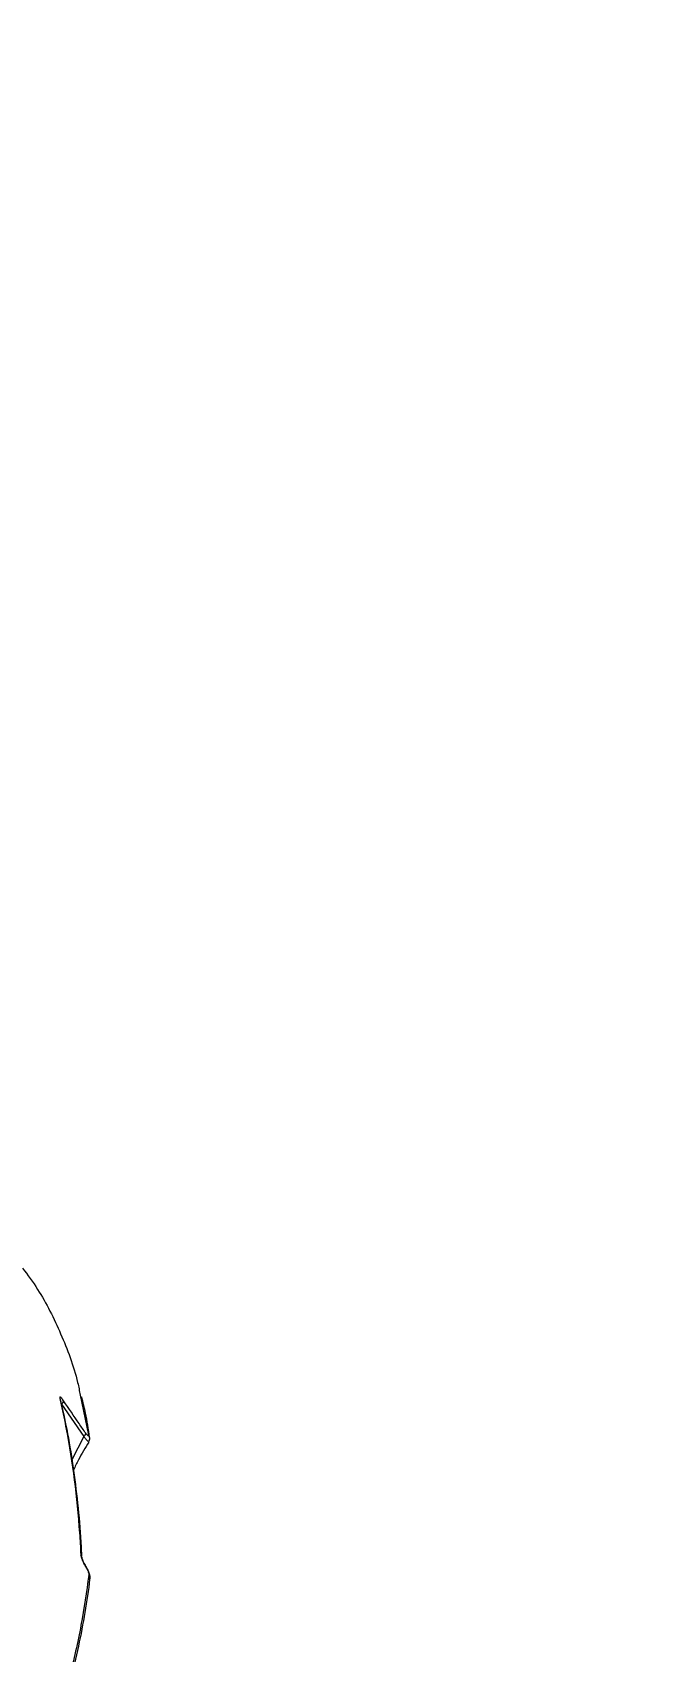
# Model space of a CAD drawing. Header units: millimetres. Extents: x -4781 to 5098, y -4410 to 4664.
# Drawn here: x -1107.7 to -1009.2, y -389.8 to -129.9 of the extents above; entities that cross this region are included whole.
import ezdxf

# ---------------------------------------------------------------- set-up
doc = ezdxf.new("R2010")
doc.units = ezdxf.units.MM
for name, color, linetype in [('DIKOM_ОБЪЕКТ', 7, 'Continuous'), ('DIKOM_РАЗМЕР_ЗОНА', 7, 'Continuous'), ('DIKOM_РАЗМЕР_ОБЪЕКТА', 7, 'Continuous')]:
    doc.layers.add(name, color=color, linetype=linetype)
doc.styles.add('style1', font='arial.ttf', dxfattribs={"width": 0.8})
doc.dimstyles.new('1-50', dxfattribs={"dimtxt": 300, "dimasz": 200, "dimexe": 100, "dimexo": 0, "dimgap": 100, "dimtad": 1, "dimtxsty": 'style1', "dimcen": 200, "dimclrd": 7, "dimclre": 7, "dimclrt": 7, "dimadec": 1, "dimazin": 2, "dimtfac": 1, "dimtmove": 0, "dimatfit": 2, "dimfxl": 0, "dimlwd": 25, "dimlwe": 18, "dimarcsym": 0})

# ---------------------------------------------------------------- blocks, each defined once
blk = doc.blocks.new('*D54')
at = {"layer": 'Defpoints', "color": 0, "transparency": 16777216}
for p in [(2534.93, 1098.4), (-3331.22, 763.4), (2534.93, -3200.56)]:
    blk.add_point(p, dxfattribs=at)
at = {"layer": 'DIKOM_РАЗМЕР_ОБЪЕКТА', "color": 7, "lineweight": 18, "transparency": 16777216}
for p, q in [((2534.93, 1098.4), (2534.93, -3300.56)), ((-3331.22, 763.4), (-3331.22, -3300.56))]:
    blk.add_line(p, q, dxfattribs=at)
at = {"layer": 'DIKOM_РАЗМЕР_ОБЪЕКТА', "color": 7, "lineweight": 25, "transparency": 16777216}
blk.add_line((-3131.22, -3200.56), (2334.93, -3200.56), dxfattribs=at)
at = {"layer": 'DIKOM_РАЗМЕР_ОБЪЕКТА', "color": 7, "transparency": 16777216}
for points in [[(-3131.22, -3167.23), (-3131.22, -3233.9), (-3331.22, -3200.56)], [(2334.93, -3167.23), (2334.93, -3233.9), (2534.93, -3200.56)]]:
    blk.add_solid(points, dxfattribs=at)
at = {"layer": 'DIKOM_РАЗМЕР_ОБЪЕКТА', "color": 7, "transparency": 16777216, "insert": (941.13, -2947.39), "char_height": 300, "attachment_point": 5, "style": 'style1'}
blk.add_mtext('5870', dxfattribs=at)
blk = doc.blocks.new('*D57')
at = {"layer": 'Defpoints', "color": 0, "transparency": 16777216}
for p in [(4034.06, 1180.11), (-4781.22, 856.14), (4034.06, -4310.06)]:
    blk.add_point(p, dxfattribs=at)
at = {"layer": 'DIKOM_РАЗМЕР_ЗОНА', "color": 7, "lineweight": 18, "transparency": 16777216}
for p, q in [((4034.06, 1180.11), (4034.06, -4410.06)), ((-4781.22, 856.14), (-4781.22, -4410.06))]:
    blk.add_line(p, q, dxfattribs=at)
at = {"layer": 'DIKOM_РАЗМЕР_ЗОНА', "color": 7, "lineweight": 25, "transparency": 16777216}
blk.add_line((-4581.22, -4310.06), (3834.06, -4310.06), dxfattribs=at)
at = {"layer": 'DIKOM_РАЗМЕР_ЗОНА', "color": 7, "transparency": 16777216}
for points in [[(-4581.22, -4276.72), (-4581.22, -4343.39), (-4781.22, -4310.06)], [(3834.06, -4276.72), (3834.06, -4343.39), (4034.06, -4310.06)]]:
    blk.add_solid(points, dxfattribs=at)
at = {"layer": 'DIKOM_РАЗМЕР_ЗОНА', "color": 7, "transparency": 16777216, "insert": (-1490.8, -4056.88), "char_height": 300, "attachment_point": 5, "style": 'style1'}
blk.add_mtext('8820', dxfattribs=at)

msp = doc.modelspace()

# ---------------------------------------------------------------- linework, layer by layer
at = {"layer": 'DIKOM_ОБЪЕКТ', "color": 7, "linetype": 'Continuous', "lineweight": 15}
for p, q in [((-1103.043, -350.105), (-1099.475, -355.316)), ((-1100.029, -348.677), (-1098.712, -355.067)), ((-1099.475, -355.316), (-1101.382, -359.037)), ((-1099.192, -376.067), (-1099.195, -376.062)), ((-1099.195, -376.07), (-1098.929, -376.528))]:
    msp.add_line(p, q, dxfattribs=at)
at = {"layer": 'DIKOM_ОБЪЕКТ', "color": 7, "linetype": 'Continuous', "lineweight": 15, "flags": 128}
msp.add_lwpolyline([(-1099.183, -376.158), (-1099.186, -376.078), (-1099.192, -376.067)], dxfattribs=at)
at = {"layer": 'DIKOM_ОБЪЕКТ', "color": 7, "linetype": 'Continuous', "lineweight": 15}
for centre, radius, start, end in [((-1103.936, -349.69), 0.774, 12.45899, 35.53768), ((-1103.525, -349.408), 0.847, 304.66589, 348.23717), ((-1099.978, -354.622), 0.857, 305.91296, 349.31814), ((-1099.408, -355.563), 0.855, 7.39728, 35.47193), ((-1100.517, -374.727), 0.731, 3.04628, 37.93448), ((-1099.333, -378.029), 0.83, 353.49083, 35.66912)]:
    msp.add_arc(centre, radius, start, end, dxfattribs=at)
for points, knots in [([(-1109.315, -328.255), (-1108.474, -329.38), (-1106.033, -332.644), (-1103.092, -338.794), (-1100.843, -344.49), (-1100.161, -347.996), (-1100.029, -348.677)], [0, 0, 0, 0, 0.1889816, 0.5486359, 0.9122964, 1, 1, 1, 1]), ([(-1102.696, -349.581), (-1102.769, -349.476), (-1102.915, -349.267), (-1103.101, -349.054), (-1103.239, -348.948), (-1103.322, -348.954), (-1103.342, -349.061), (-1103.317, -349.188), (-1103.307, -349.241)], [0, 0, 0, 0, 0.16442236, 0.32921507, 0.48979799, 0.66161507, 0.86134158, 1, 1, 1, 1]), ([(-1103.307, -349.241), (-1103.234, -349.562), (-1102.867, -351.172), (-1101.997, -355.43), (-1100.929, -362.226), (-1100.243, -369.025), (-1100.007, -373.12), (-1099.94, -374.278)], [0, 0, 0, 0, 0.04137017, 0.20687163, 0.53790707, 0.86942697, 1, 1, 1, 1]), ([(-1103.203, -349.531), (-1102.86, -351.057), (-1102.097, -354.455), (-1101.184, -359.958), (-1100.433, -366.002), (-1099.983, -370.863), (-1099.857, -373.768), (-1099.824, -374.531)], [0, 0, 0, 0, 0.1957735, 0.4357034, 0.6753008, 0.9146849, 1, 1, 1, 1]), ([(-1103.186, -349.502), (-1103.186, -349.5), (-1103.187, -349.497), (-1103.183, -349.514), (-1103.182, -349.517)], [0, 0, 0, 0, 0.82181945, 1, 1, 1, 1]), ([(-1099.135, -354.781), (-1099.494, -354.265), (-1100.692, -352.542), (-1101.871, -350.8), (-1102.696, -349.581)], [0, 0, 0, 0, 0.2996675, 1, 1, 1, 1]), ([(-1099.837, -348.941), (-1099.62, -349.815), (-1099.096, -351.926), (-1098.772, -354.15), (-1098.582, -355.453)], [0, 0, 0, 0, 0.413785, 1, 1, 1, 1]), ([(-1099.475, -355.316), (-1099.346, -355.454), (-1099.088, -355.729), (-1098.828, -356.016), (-1098.694, -356.171), (-1098.708, -356.168), (-1098.713, -356.168)], [0, 0, 0, 0, 0.2824266, 0.5650924, 0.8456988, 1, 1, 1, 1]), ([(-1098.712, -355.067), (-1098.711, -355.073), (-1098.705, -355.123), (-1098.713, -355.181), (-1098.767, -355.189), (-1098.859, -355.123), (-1098.986, -354.986), (-1099.085, -354.849), (-1099.135, -354.781)], [0, 0, 0, 0, 0.0354457, 0.2573831, 0.448223, 0.6281699, 0.8143521, 1, 1, 1, 1]), ([(-1098.567, -355.451), (-1098.56, -355.491), (-1098.537, -355.62), (-1098.555, -355.884), (-1098.649, -356.082), (-1098.693, -356.176)], [0, 0, 0, 0, 0.1862163, 0.6139449, 1, 1, 1, 1]), ([(-1098.679, -356.187), (-1099.238, -357.124), (-1100.114, -358.592), (-1100.859, -360.152), (-1101.129, -360.717)], [0, 0, 0, 0, 0.6380323, 1, 1, 1, 1]), ([(-1099.94, -374.278), (-1099.924, -374.404), (-1099.89, -374.657), (-1099.71, -375.172), (-1099.468, -375.699), (-1099.272, -376.015), (-1099.183, -376.158)], [0, 0, 0, 0, 0.2590897, 0.5177968, 0.7812912, 1, 1, 1, 1]), ([(-1099.787, -374.689), (-1099.787, -374.692), (-1099.786, -374.698), (-1099.772, -374.789), (-1099.727, -374.964), (-1099.623, -375.258), (-1099.459, -375.616), (-1099.299, -375.907), (-1099.212, -376.033), (-1099.193, -376.061)], [0, 0, 0, 0, 0.065826, 0.1709436, 0.3160034, 0.5082119, 0.7397706, 0.9416032, 1, 1, 1, 1]), ([(-1099.183, -376.158), (-1099.158, -376.197), (-1099.059, -376.351), (-1098.9, -376.652), (-1098.751, -377.014), (-1098.66, -377.335), (-1098.659, -377.475), (-1098.659, -377.546)], [0, 0, 0, 0, 0.0799565, 0.3182533, 0.5556321, 0.7773979, 1, 1, 1, 1]), ([(-1098.929, -376.528), (-1098.915, -376.551), (-1098.79, -376.762), (-1098.618, -377.243), (-1098.471, -377.718), (-1098.513, -378.044), (-1098.524, -378.13)], [0, 0, 0, 0, 0.04496521, 0.39907657, 0.84268873, 1, 1, 1, 1]), ([(-1098.659, -377.546), (-1099.032, -380.212), (-1099.778, -385.545), (-1101.709, -393.955), (-1104.185, -402.634), (-1106.377, -408.669), (-1107.473, -411.686)], [0, 0, 0, 0, 0.2491221, 0.4982431, 0.749123, 1, 1, 1, 1]), ([(-1098.51, -378.123), (-1098.513, -378.159), (-1098.679, -379.921), (-1099.261, -383.521), (-1100.272, -388.947), (-1101.592, -394.515), (-1103.165, -400.199), (-1105.038, -406.01), (-1106.448, -410.088), (-1107.308, -412.257), (-1107.372, -412.417)], [0, 0, 0, 0, 0.0034224, 0.1671848, 0.3310915, 0.4951292, 0.6591362, 0.8230356, 0.9869437, 1, 1, 1, 1])]:
    msp.add_open_spline(points, degree=3, knots=knots, dxfattribs=at)

# ---------------------------------------------------------------- dimensions: what is measured, and where the dimension line sits
at = {"layer": 'DIKOM_РАЗМЕР_ЗОНА'}
dim = msp.add_linear_dim(base=(4034.06, -4310.056), p1=(-4781.222, 856.139), p2=(4034.06, 1180.105), text='8820', dimstyle='1-50', dxfattribs=at)
dim.commit()
dim.dimension.update_dxf_attribs({"geometry": '*D57', "text_midpoint": (-1490.8, -4310.056), "dimtype": 160})
at = {"layer": 'DIKOM_РАЗМЕР_ОБЪЕКТА'}
dim = msp.add_linear_dim(base=(2534.928, -3200.563), p1=(-3331.222, 763.397), p2=(2534.928, 1098.401), text='5870', dimstyle='1-50', dxfattribs=at)
dim.commit()
dim.dimension.update_dxf_attribs({"geometry": '*D54', "text_midpoint": (941.132, -3200.563), "dimtype": 160})

doc.saveas('drawing.dxf')
